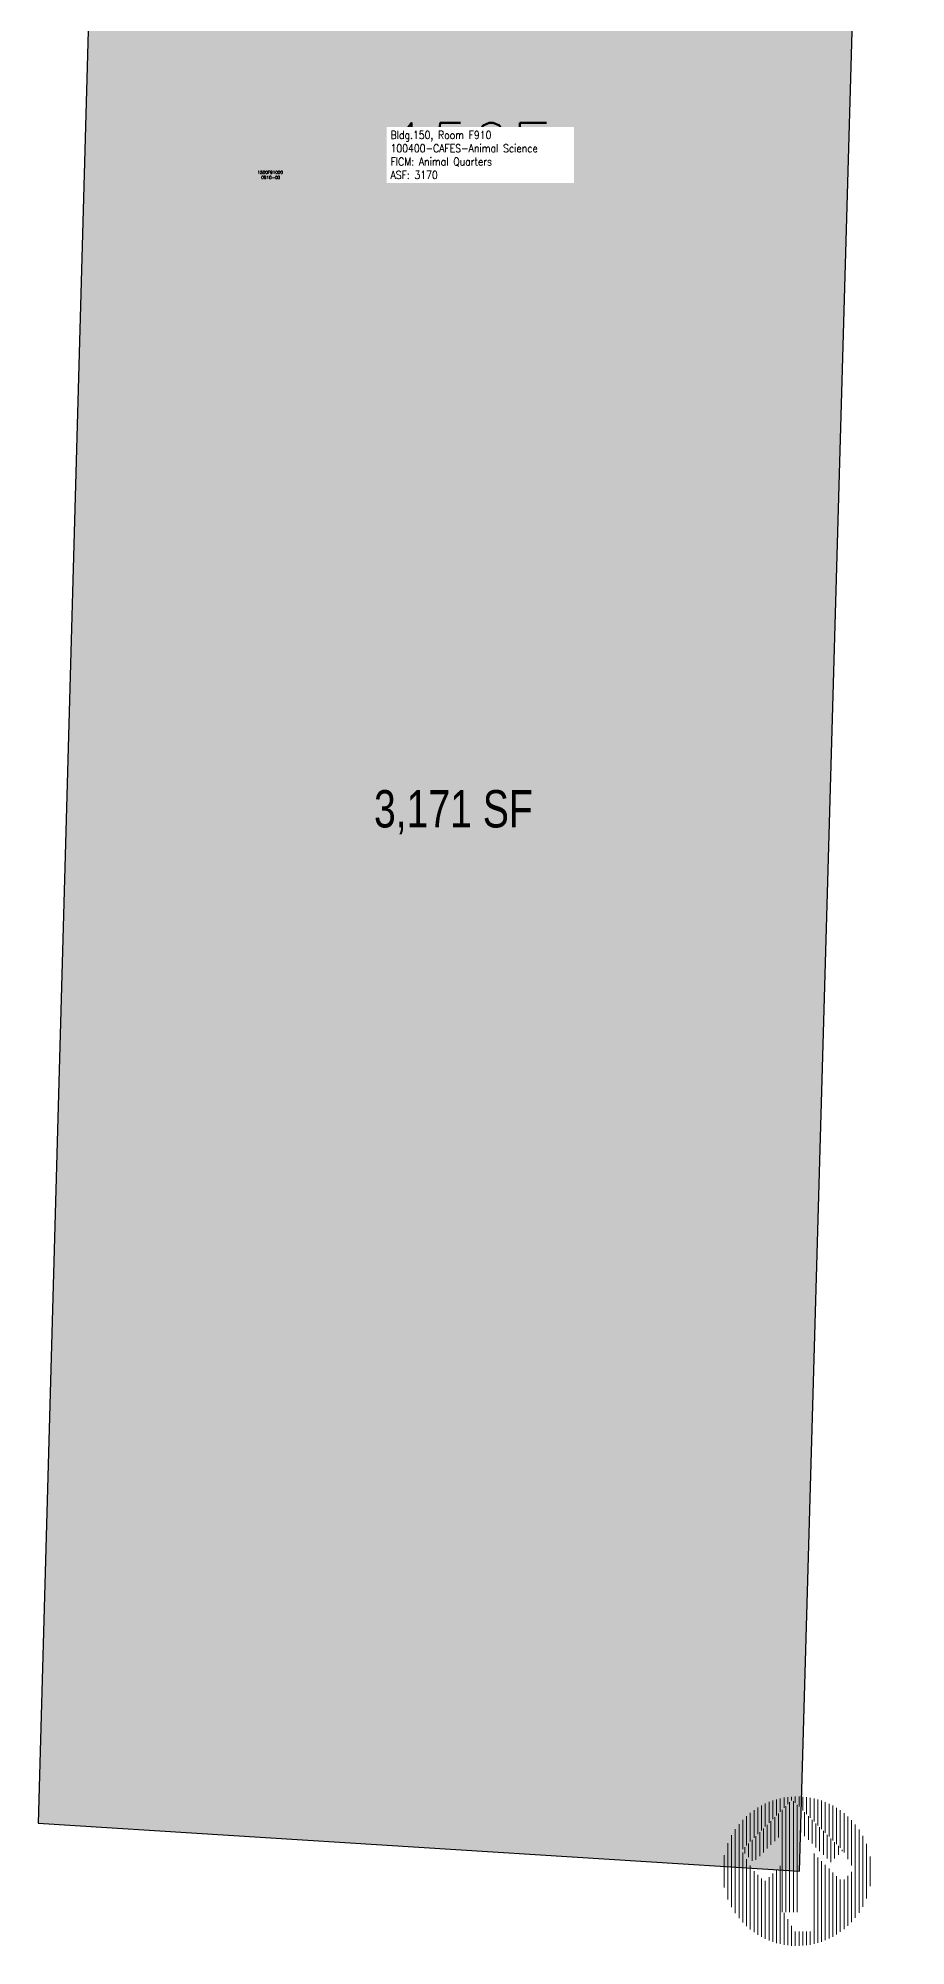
# Model space of a CAD drawing. Header units: inches. Extents: x 69149110 to 69149459, y 27721633 to 27723166.
# Drawn here: x 69149110 to 69149459, y 27721633 to 27722399 of the extents above; entities that cross this region are included whole.
import ezdxf
from ezdxf.enums import TextEntityAlignment as Align

# ---------------------------------------------------------------- set-up
doc = ezdxf.new("R2010")
doc.units = ezdxf.units.IN
doc.header["$MEASUREMENT"] = 0
for name, color, linetype in [('A-IDEN-RNUM', 7, 'Continuous'), ('A-IDEN-SNUM', 4, 'Continuous'), ('A-IDEN-VNUM', 4, 'Continuous'), ('A-WALL', 5, 'Continuous'), ('AREA-ASSIGN', 7, 'Continuous'), ('AREA-GROSS', 1, 'Continuous'), ('AREA-TEXT', 3, 'Continuous'), ('Rooms-Category-Color', 7, 'Continuous'), ('Rooms-College-Color', 7, 'Continuous'), ('Rooms-Department-Color', 7, 'Continuous'), ('Rooms-Division-Color', 7, 'Continuous'), ('Rooms-Information', 7, 'Continuous')]:
    doc.layers.add(name, color=color, linetype=linetype)
doc.styles.add('AREA', font='arial.ttf', dxfattribs={"width": 0.75, "height": 60})
doc.styles.add('ROOMSNUMBER', font='TXT.SHX', dxfattribs={"height": 1})
doc.styles.add('ROOMVNUMBER', font='simplex.shx', dxfattribs={"width": 0.85})

# ---------------------------------------------------------------- blocks, each defined once
blk = doc.blocks.new('North Large')
at = {"color": 42, "linetype": 'ByBlock', "lineweight": 15, "true_color": 0xe08e00}
for p, q in [((-0.2475, 0.1483), (-0.2475, 0.2926)), ((-0.2287, 0.1672), (-0.2287, 0.3067)), ((-0.2099, 0.186), (-0.2099, 0.3191)), ((-0.1911, 0.2048), (-0.1911, 0.33)), ((-0.1723, 0.2236), (-0.1723, 0.3395)), ((-0.1535, 0.2424), (-0.1535, 0.3477)), ((-0.1347, 0.2612), (-0.1347, 0.3547)), ((-0.1159, 0.28), (-0.1159, 0.3606)), ((-0.1065, 0.1697), (-0.1065, 0.2894)), ((-0.0971, 0.2988), (-0.0971, 0.3654)), ((-0.0877, -0.2059), (-0.0877, 0.3082)), ((-0.0782, 0.3177), (-0.0782, 0.3692)), ((-0.0689, -0.2059), (-0.0689, 0.327)), ((-0.0594, 0.3365), (-0.0594, 0.372)), ((-0.0501, -0.2059), (-0.0501, 0.3458)), ((-0.0406, 0.3553), (-0.0406, 0.3739)), ((-0.0312, -0.2059), (-0.0312, 0.3523)), ((-0.0218, 0.3428), (-0.0218, 0.3748)), ((-0.0124, -0.2059), (-0.0124, 0.3334)), ((-0.003, 0.324), (-0.003, 0.3748)), ((0.0064, 0.1949), (0.0064, 0.3146)), ((0.0158, 0.3052), (0.0158, 0.3738)), ((0.0252, 0.1761), (0.0252, 0.2958)), ((0.0346, 0.2864), (0.0346, 0.3719)), ((0.0534, 0.2676), (0.0534, 0.369)), ((0.0723, 0.2488), (0.0723, 0.3651)), ((0.0911, 0.23), (0.0911, 0.3602)), ((0.1099, 0.2111), (0.1099, 0.3542)), ((0.1287, 0.1923), (0.1287, 0.3471)), ((0.1475, 0.1735), (0.1475, 0.3388)), ((0.1663, 0.1547), (0.1663, 0.3292)), ((0.1851, 0.1359), (0.1851, 0.3182)), ((0.2039, 0.1171), (0.2039, 0.3057)), ((0.2227, 0.0937), (0.2227, 0.2915)), ((-0.3228, -0.2116), (-0.3228, 0.2114)), ((-0.304, -0.2368), (-0.304, 0.2366)), ((-0.2852, 0.1107), (-0.2852, 0.258)), ((-0.2664, 0.1295), (-0.2664, 0.2765)), ((-0.2005, 0.0756), (-0.2005, 0.1953)), ((-0.1817, 0.0944), (-0.1817, 0.2142)), ((-0.1629, 0.1133), (-0.1629, 0.233)), ((-0.1441, 0.1321), (-0.1441, 0.2518)), ((-0.1253, 0.1509), (-0.1253, 0.2706)), ((0.044, 0.1573), (0.044, 0.277)), ((0.0628, 0.1385), (0.0628, 0.2582)), ((0.0816, 0.1197), (0.0816, 0.2394)), ((0.1004, 0.1009), (0.1004, 0.2206)), ((0.1193, 0.0821), (0.1193, 0.2018)), ((0.2416, 0.061), (0.2416, 0.2752)), ((0.2604, 0.0283), (0.2604, 0.2565)), ((0.2792, -0.235), (0.2792, 0.2348)), ((0.298, -0.2095), (0.298, 0.2093)), ((-0.3604, -0.1415), (-0.3604, 0.1414)), ((-0.3416, -0.181), (-0.3416, 0.1808)), ((-0.2758, 0.0889), (-0.2758, 0.1201)), ((-0.257, 0.0701), (-0.257, 0.1389)), ((-0.2382, 0.0513), (-0.2382, 0.1577)), ((-0.2194, 0.0568), (-0.2194, 0.1765)), ((0.1381, 0.0632), (0.1381, 0.183)), ((0.1569, 0.0449), (0.1569, 0.1641)), ((0.1757, 0.0637), (0.1757, 0.1453)), ((0.1945, 0.0825), (0.1945, 0.1265)), ((0.2133, 0.1013), (0.2133, 0.1077)), ((0.3168, -0.1783), (0.3168, 0.1782)), ((0.3356, -0.138), (0.3356, 0.1378)), ((-0.3792, -0.0813), (-0.3792, 0.0811)), ((-0.2852, -0.2582), (-0.2852, 0.0937)), ((-0.2664, -0.2767), (-0.2664, 0.061)), ((-0.2475, -0.2928), (-0.2475, 0.0283)), ((-0.2287, -0.3069), (-0.2287, 0.0008)), ((-0.1159, -0.3607), (-0.1159, 0.0079)), ((-0.0971, -0.3656), (-0.0971, 0.0268)), ((0.0723, -0.3652), (0.0723, 0.088)), ((0.0911, -0.3603), (0.0911, 0.0692)), ((0.1099, -0.3543), (0.1099, 0.0504)), ((0.1287, -0.3472), (0.1287, 0.0315)), ((0.1475, -0.3389), (0.1475, 0.0127)), ((0.3544, -0.0745), (0.3544, 0.0743)), ((-0.2099, -0.3193), (-0.2099, -0.018)), ((-0.1911, -0.3302), (-0.1911, -0.0369)), ((-0.1723, -0.3396), (-0.1723, -0.0485)), ((-0.1535, -0.3478), (-0.1535, -0.0297)), ((-0.1347, -0.3548), (-0.1347, -0.0109)), ((0.1663, -0.3294), (0.1663, -0.0061)), ((0.1851, -0.3184), (0.1851, -0.0249)), ((0.204, -0.3044), (0.204, -0.0416)), ((0.2227, -0.2916), (0.2227, -0.0416)), ((0.2416, -0.2753), (0.2416, -0.0228)), ((0.2604, -0.2567), (0.2604, -0.004)), ((-0.0782, -0.3694), (-0.0782, -0.2085)), ((-0.0594, -0.3722), (-0.0594, -0.2412)), ((-0.0406, -0.3741), (-0.0406, -0.2739)), ((-0.0218, -0.375), (-0.0218, -0.3026)), ((-0.003, -0.3749), (-0.003, -0.3026)), ((0.0158, -0.374), (0.0158, -0.3026)), ((0.0346, -0.372), (0.0346, -0.3026)), ((0.0534, -0.3691), (0.0534, -0.3026))]:
    blk.add_line(p, q, dxfattribs=at)

msp = doc.modelspace()

# ---------------------------------------------------------------- hatches: boundary and pattern name
at = {"layer": 'Rooms-Category-Color', "true_color": 0xfbafa2}
msp.add_hatch(color=21, dxfattribs=at).paths.add_polyline_path([(69149110.47, 27721682.32), (69149416.24, 27721663.02), (69149458.88, 27723155.39), (69149151.83, 27723165.9)])
at = {"layer": 'Rooms-College-Color', "true_color": 0xe3c5e1}
msp.add_hatch(color=254, dxfattribs=at).paths.add_polyline_path([(69149110.47, 27721682.32), (69149416.24, 27721663.02), (69149458.88, 27723155.39), (69149151.83, 27723165.9)])
at = {"layer": 'Rooms-Department-Color', "true_color": 0xe3c5e1}
msp.add_hatch(color=254, dxfattribs=at).paths.add_polyline_path([(69149110.47, 27721682.32), (69149416.24, 27721663.02), (69149458.88, 27723155.39), (69149151.83, 27723165.9)])
at = {"layer": 'Rooms-Division-Color', "true_color": 0xe3c5e1}
msp.add_hatch(color=254, dxfattribs=at).paths.add_polyline_path([(69149110.47, 27721682.32), (69149416.24, 27721663.02), (69149458.88, 27723155.39), (69149151.83, 27723165.9)])

# ---------------------------------------------------------------- linework, layer by layer
at = {"layer": 'A-WALL'}
msp.add_lwpolyline([(69149110.47, 27721682.32), (69149416.24, 27721663.02), (69149458.88, 27723155.39), (69149151.83, 27723165.9)], close=True, dxfattribs=at)
at = {"layer": 'AREA-ASSIGN'}
msp.add_lwpolyline([(69149110.47, 27721682.32), (69149416.24, 27721663.02), (69149458.88, 27723155.39), (69149151.83, 27723165.9)], close=True, dxfattribs=at)
at = {"layer": 'AREA-GROSS'}
msp.add_lwpolyline([(69149110.47, 27721682.32), (69149416.24, 27721663.02), (69149458.88, 27723155.39), (69149151.83, 27723165.9)], close=True, dxfattribs=at)

# ---------------------------------------------------------------- block references
at = {"layer": 'Defpoints', "xscale": 79.99999999999999, "yscale": 79.99999999999999, "zscale": 79.99999999999999}
msp.add_blockref('North Large', (69149416.24, 27721663.02), dxfattribs=at)

# ---------------------------------------------------------------- texts
at = {"layer": 'A-IDEN-RNUM', "style": 'ROOMSNUMBER'}
msp.add_text('0910-00', height=1.2, dxfattribs=at).set_placement((69149203.81, 27722343.48), align=Align.MIDDLE)
at = {"layer": 'A-IDEN-SNUM', "style": 'ROOMSNUMBER'}
msp.add_text('1500F91000', height=1.2, dxfattribs=at).set_placement((69149203.66, 27722345.53), align=Align.MIDDLE)
at = {"layer": 'A-IDEN-VNUM', "style": 'ROOMVNUMBER', "width": 0.85}
msp.add_text('150F', height=22.5, dxfattribs=at).set_placement((69149283.38, 27722354.13), align=Align.MIDDLE)
at = {"layer": 'AREA-TEXT', "style": 'AREA', "width": 0.75}
msp.add_text('3,171 SF', height=15, dxfattribs=at).set_placement((69149277.21, 27722089.85), align=Align.MIDDLE_CENTER)

# ---------------------------------------------------------------- next in the draw order: texts
at = {"layer": 'Rooms-Information', "insert": (69149251.96, 27722342.88), "char_height": 3.2143, "width": 72, "attachment_point": 7, "style": 'ROOMVNUMBER', "bg_fill": 3, "box_fill_scale": 1.5, "bg_fill_color": 256, "bg_fill_true_color": 13158600, "bg_fill_transparency": 0}
msp.add_mtext('Bldg.150, Room F910^M^J100400-CAFES-Animal Science^M^JFICM: Animal Quarters^M^JASF: 3170', dxfattribs=at)

doc.saveas('drawing.dxf')
